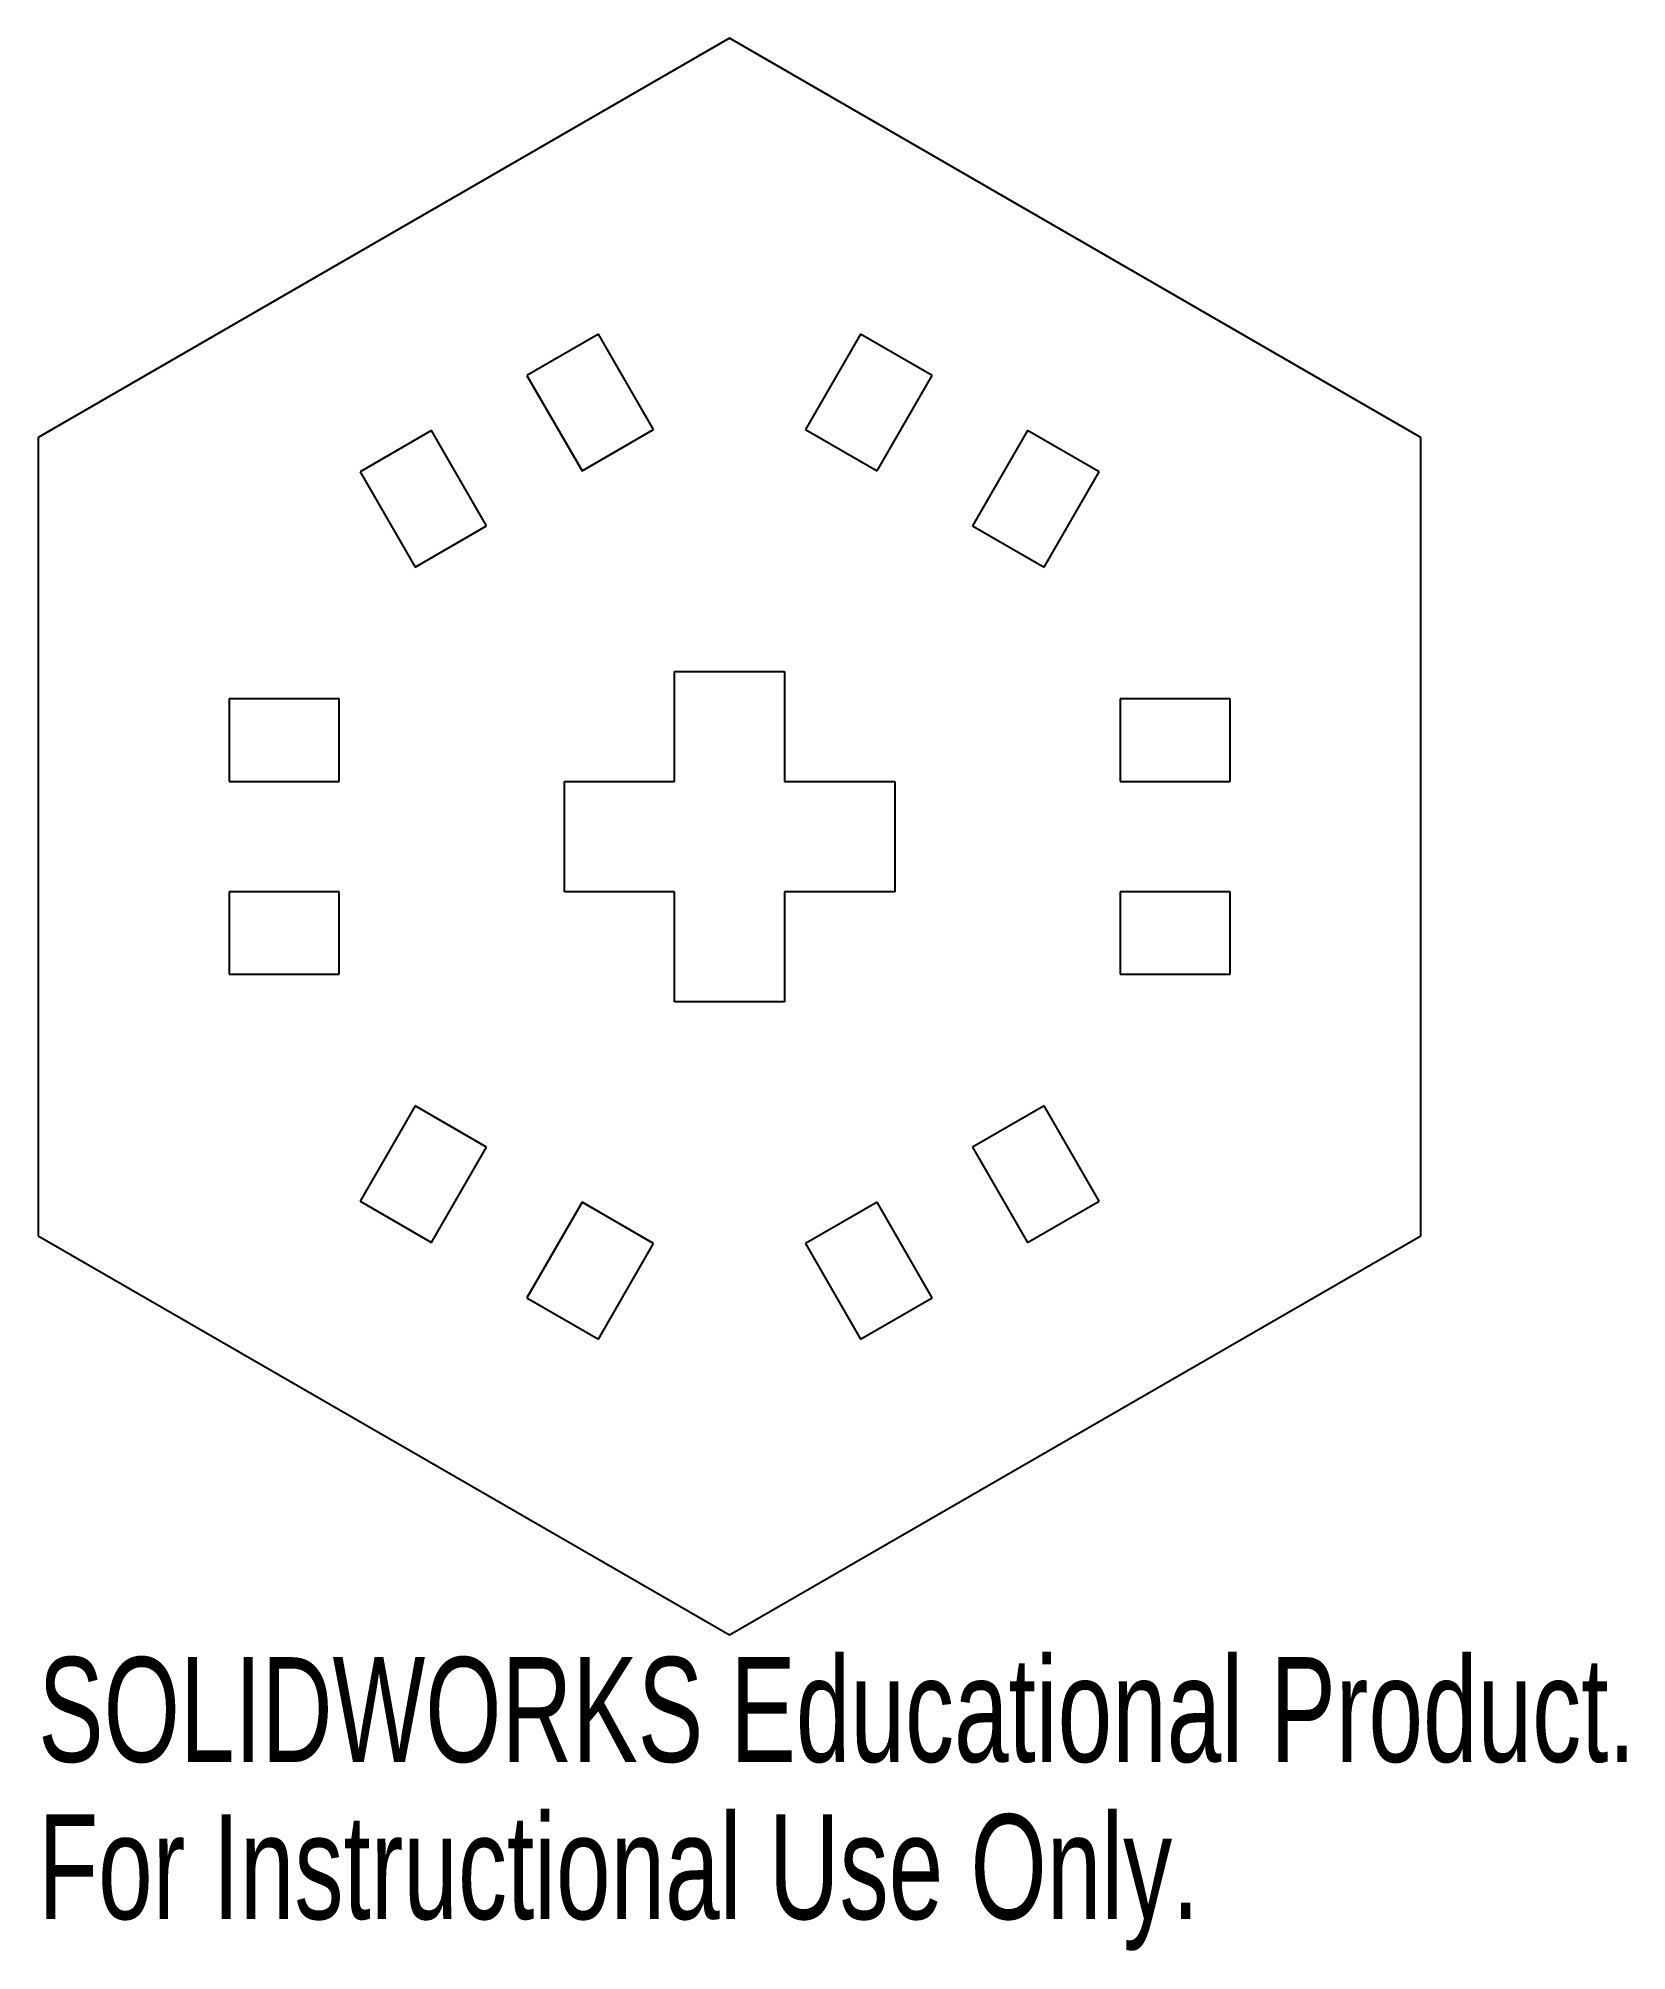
# Model space of a CAD drawing. Header units: inches. Extents: x -1.64 to 1.25, y -1.5 to 1.97.
import ezdxf

# ---------------------------------------------------------------- set-up
doc = ezdxf.new("R2010")
doc.units = ezdxf.units.IN
doc.header["$MEASUREMENT"] = 0
doc.styles.add('SLDTEXTSTYLE0', font='TXT', dxfattribs={"width": 0.7})

msp = doc.modelspace()

# ---------------------------------------------------------------- linework, layer by layer
at = {"color": 7, "linetype": 'Continuous', "lineweight": 25}
for p, q in [((-0.3835, 1.9722), (-1.6389, 1.2474)), ((0.8719, 1.2474), (-0.3835, 1.9722)), ((-0.6214, 1.4348), (-0.7514, 1.3598)), ((-0.5214, 1.2616), (-0.6214, 1.4348)), ((-0.1455, 1.4348), (-0.2455, 1.2616)), ((-0.0156, 1.3598), (-0.1455, 1.4348)), ((-0.7514, 1.3598), (-0.6514, 1.1866)), ((-0.1156, 1.1866), (-0.0156, 1.3598)), ((-0.9246, 1.2598), (-1.0545, 1.1848)), ((-0.8246, 1.0866), (-0.9246, 1.2598)), ((-0.6514, 1.1866), (-0.5214, 1.2616)), ((-0.2455, 1.2616), (-0.1156, 1.1866)), ((0.1576, 1.2598), (0.0576, 1.0866)), ((0.2875, 1.1848), (0.1576, 1.2598)), ((-1.6389, 1.2474), (-1.6389, -0.2022)), ((0.8719, -0.2022), (0.8719, 1.2474)), ((-1.0545, 1.1848), (-0.9545, 1.0116)), ((0.1875, 1.0116), (0.2875, 1.1848)), ((-0.9545, 1.0116), (-0.8246, 1.0866)), ((0.0576, 1.0866), (0.1875, 1.0116)), ((-0.4835, 0.8226), (-0.2835, 0.8226)), ((-0.4835, 0.6226), (-0.4835, 0.8226)), ((-0.2835, 0.8226), (-0.2835, 0.6226)), ((-1.0924, 0.7726), (-1.2924, 0.7726)), ((-1.2924, 0.7726), (-1.2924, 0.6226)), ((-1.0924, 0.6226), (-1.0924, 0.7726)), ((0.3255, 0.7726), (0.3255, 0.6226)), ((0.5255, 0.7726), (0.3255, 0.7726)), ((0.5255, 0.6226), (0.5255, 0.7726)), ((-1.2924, 0.6226), (-1.0924, 0.6226)), ((-0.6835, 0.6226), (-0.4835, 0.6226)), ((-0.6835, 0.4226), (-0.6835, 0.6226)), ((-0.2835, 0.6226), (-0.0835, 0.6226)), ((-0.0835, 0.6226), (-0.0835, 0.4226)), ((0.3255, 0.6226), (0.5255, 0.6226)), ((-1.0924, 0.4226), (-1.2924, 0.4226)), ((-1.2924, 0.4226), (-1.2924, 0.2726)), ((-1.0924, 0.2726), (-1.0924, 0.4226)), ((-0.4835, 0.4226), (-0.6835, 0.4226)), ((-0.4835, 0.2226), (-0.4835, 0.4226)), ((-0.2835, 0.4226), (-0.2835, 0.2226)), ((-0.0835, 0.4226), (-0.2835, 0.4226)), ((0.3255, 0.4226), (0.3255, 0.2726)), ((0.5255, 0.4226), (0.3255, 0.4226)), ((0.5255, 0.2726), (0.5255, 0.4226)), ((-1.2924, 0.2726), (-1.0924, 0.2726)), ((0.3255, 0.2726), (0.5255, 0.2726)), ((-0.2835, 0.2226), (-0.4835, 0.2226)), ((-0.9545, 0.0336), (-1.0545, -0.1396)), ((-0.8246, -0.0414), (-0.9545, 0.0336)), ((0.1875, 0.0336), (0.0576, -0.0414)), ((0.2875, -0.1396), (0.1875, 0.0336)), ((-0.9246, -0.2146), (-0.8246, -0.0414)), ((0.0576, -0.0414), (0.1576, -0.2146)), ((-1.0545, -0.1396), (-0.9246, -0.2146)), ((-0.6514, -0.1414), (-0.7514, -0.3146)), ((-0.5214, -0.2164), (-0.6514, -0.1414)), ((-0.1156, -0.1414), (-0.2455, -0.2164)), ((-0.0156, -0.3146), (-0.1156, -0.1414)), ((0.1576, -0.2146), (0.2875, -0.1396)), ((-1.6389, -0.2022), (-0.3835, -0.927)), ((-0.3835, -0.927), (0.8719, -0.2022)), ((-0.6214, -0.3896), (-0.5214, -0.2164)), ((-0.2455, -0.2164), (-0.1455, -0.3896)), ((-0.7514, -0.3146), (-0.6214, -0.3896)), ((-0.1455, -0.3896), (-0.0156, -0.3146))]:
    msp.add_line(p, q, dxfattribs=at)

# ---------------------------------------------------------------- texts
at = {"color": 7, "linetype": 'Continuous', "char_height": 0.1903, "attachment_point": 1, "style": 'SLDTEXTSTYLE0'}
for s, insert in [('SOLIDWORKS Educational Product.', (-1.6389, -0.9672)), ('For Instructional Use Only.', (-1.6389, -1.2526))]:
    msp.add_mtext(s, dxfattribs=dict(at, insert=insert))

doc.saveas('drawing.dxf')
